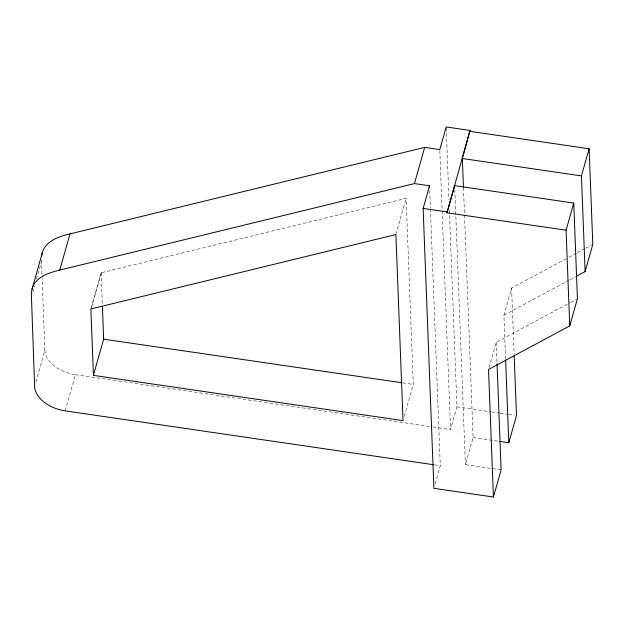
<?xml version="1.0" encoding="UTF-8"?>
<svg xmlns="http://www.w3.org/2000/svg" width="624" height="624" viewBox="0 0 624 624"><rect width="100%" height="100%" fill="white"/><g stroke="black" fill="none" stroke-linecap="round" stroke-linejoin="round"><path stroke-width="0.47" stroke-dasharray="3.12 2.34" d="M32.799 292.219L34.632 285.722M36.473 279.224L41.2 262.517M35.942 381.943L44.873 350.384L42.097 278M90.862 308.966L101.104 272.766L406.13 198.362L413.283 384.431L404.087 416.91M91.712 307.024L101.431 272.688M65.169 410.865L75.41 374.665A30.459 19.367 15.8 0 1 44.873 350.384M395.889 234.562L406.13 198.362M435.17 483.803L440.294 465.707L430.435 209.11M433.181 426.972L450.536 429.507L456.94 406.887L449.319 208.611M489.06 367.614L496.22 342.334L569.743 302.851M505.58 359.003L503.903 315.19L511.586 288.038L568.004 257.735M501.119 469.888L465.395 464.662L473.078 437.518L464.521 214.882M568.862 257.283L576.56 253.149M577.411 252.689L585.109 248.555M585.959 248.095L592.8 244.421M503.903 315.19L568.877 280.293M569.728 279.833L575.71 276.619M570.593 302.39L577.434 298.717M402.667 382.879L413.283 384.431M456.94 406.887L490.55 411.801M491.517 411.941L499.2 413.065M500.159 413.205L507.842 414.328M508.802 414.469L514.566 415.311M75.41 374.665L432.214 426.832M473.078 437.518L498.459 441.23M434.507 464.864L440.294 465.707M511.586 288.038L514.129 354.253M496.22 342.334L497 362.786M463.476 187.66L464.482 213.915M454.818 189.532L465.395 464.662M446.222 127.936L448.984 199.859M439.819 150.563L450.536 429.507M429.725 190.648L430.396 208.135M101.104 272.766L102.32 304.52M41.948 274.139L41.441 259.264"/><path stroke-width="0.94" d="M41.652 256.386C42.697 242.143 58.11 236.504 70.005 233.891L424.687 147.381L439.787 149.588L446.183 126.968L470.005 130.447L462.353 158.496L463.476 187.66M42.245 253.063L32.003 289.255L31.325 293.272L34.632 386.584A30.459 19.367 15.8 0 0 65.169 410.865L433.54 464.724M32.003 289.255C35.116 276.939 48.883 272.774 59.764 270.091L70.005 233.891M93.413 375.359L90.862 308.966L395.889 234.562L403.034 420.623L93.413 375.359L103.654 339.16L102.398 306.446M59.764 270.091L414.437 183.573L424.687 147.381M497.039 363.753L501.119 469.888L493.436 497.032L433.891 488.327L423.134 208.408L429.538 185.78L414.437 183.573M493.436 497.032L488.537 369.486L569.751 325.868L566.077 230.201L446.987 212.792L470.005 130.447M446.987 212.792L454.67 185.648L573.76 203.057L577.434 298.717L569.751 325.868M566.077 230.201L573.76 203.057M576.568 276.159L585.117 271.573L581.443 175.906L589.126 148.762L470.036 131.352M499.395 441.363L508.802 442.744L516.485 415.592L514.16 355.228M585.117 271.573L592.8 244.421L589.126 148.762M462.353 158.496L581.443 175.906M423.134 208.408L446.956 211.887M103.654 339.16L401.708 382.738M505.619 359.978L508.802 442.744M429.538 185.78L429.616 187.73"/></g></svg>
